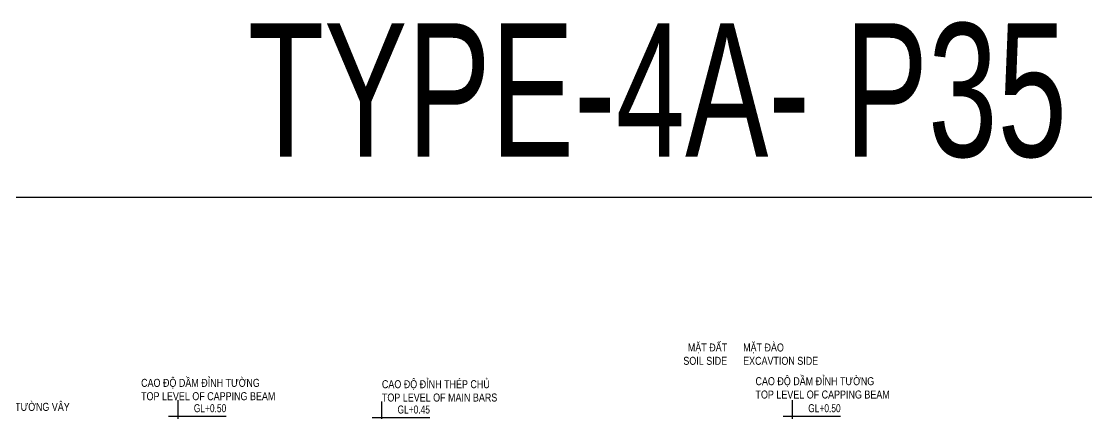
# Model space of a CAD drawing. Header units: millimetres. Extents: x 2746337 to 7547699, y -363432 to 15720.
# Drawn here: x 3484482 to 3524401, y -96229 to -81522 of the extents above; entities that cross this region are included whole.
import ezdxf
from ezdxf.enums import TextEntityAlignment as Align

# ---------------------------------------------------------------- set-up
doc = ezdxf.new("R2010")
doc.units = ezdxf.units.MM
doc.header["$LTSCALE"] = 1200
for name, color, linetype, lineweight in [('030_Label', 4, 'Continuous', 5), ('ENOTE', 2, 'Continuous', 15), ('LEADER', 8, 'Continuous', 9), ('TEXTVN', 2, 'Continuous', 20)]:
    doc.layers.add(name, color=color, linetype=linetype, lineweight=lineweight)
for name, color, linetype in [('CDC.02.DIM', 1, 'Continuous'), ('CDC.06.TEXT', 2, 'Continuous'), ('CDC.10.HATCH', 251, 'Continuous')]:
    doc.layers.add(name, color=color, linetype=linetype)
doc.styles.add('DB_Arial', font='arial.ttf', dxfattribs={"width": 0.8})
doc.styles.add('SMTEXT', font='arial.ttf', dxfattribs={"width": 0.75})
doc.styles.add('VNROMANS', font='VHAVAN.TTF', dxfattribs={"width": 0.8})

# ---------------------------------------------------------------- blocks, each defined once
blk = doc.blocks.new('tag_cd')
at = {"layer": 'CDC.10.HATCH'}
blk.add_hatch(color=256, dxfattribs=at).paths.add_polyline_path([(180, 240), (420, 0), (420, 240)])
at = {"layer": 'CDC.02.DIM'}
for points in [[(420, 240), (420, 0), (660, 240), (180, 240), (420, 0), (420, 1020)], [(60, 420), (2220, 420)], [(0, 0), (840, 0)]]:
    blk.add_lwpolyline(points, dxfattribs=at)
at = {"layer": 'CDC.06.TEXT', "ltscale": 0.5, "style": 'SMTEXT', "width": 0.75}
blk.add_attdef('CD', text='', height=300, dxfattribs=at).set_placement((2220, 570), align=Align.RIGHT)

msp = doc.modelspace()

# ---------------------------------------------------------------- linework, layer by layer
msp.add_lwpolyline([(3464000, -88114), (3557517.3, -88114), (3557517.3, -165266.4), (3464000, -165266.4)], close=True)
at = {"layer": 'LEADER', "lineweight": 20}
for points in [[(3508427.8, -94596.7, 0, 150, 0), (3508927.8, -94596.7, 0, 0, 0), (3510927.8, -94596.7, 0, 0, 0)], [(3514027.8, -94596.7, 0, 150, 0), (3513527.8, -94596.7, 0, 0, 0), (3511527.8, -94596.7, 0, 0, 0)]]:
    msp.add_lwpolyline(points, format="xyseb", dxfattribs=at)

# ---------------------------------------------------------------- block references
at = {"layer": 'ENOTE'}
for p, values in [((3489940.7, -96742.4), {'CD': 'GL+0.50'}), ((3497573.5, -96792.4), {'CD': 'GL+0.45'}), ((3512961.9, -96742.4), {'CD': 'GL+0.50'})]:
    msp.add_blockref('tag_cd', p, dxfattribs=at).add_auto_attribs(values)

# ---------------------------------------------------------------- texts
at = {"layer": '030_Label', "style": 'VNROMANS', "width": 0.7}
msp.add_text('type-4a- p35', height=5000, dxfattribs=at).set_placement((3508315.1, -84097), align=Align.MIDDLE_CENTER)
at = {"layer": 'TEXTVN', "style": 'DB_Arial', "width": 0.8}
for s, p in [('MẶT ĐẤT', (3510927.8, -93896.7)), ('SOIL SIDE', (3510927.8, -94396.7))]:
    msp.add_text(s, height=300, dxfattribs=at).set_placement(p, align=Align.RIGHT)
for s, p in [('MẶT ĐÀO', (3511527.8, -93896.7)), ('EXCAVTION SIDE', (3511527.8, -94396.7)), ('CAO ĐỘ DẦM ĐỈNH TƯỜNG', (3488970.2, -95222.4)), ('CAO ĐỘ ĐỈNH THÉP CHỦ', (3497993.5, -95272.4)), ('CAO ĐỘ DẦM ĐỈNH TƯỜNG', (3511991.5, -95159.6)), ('TOP LEVEL OF CAPPING BEAM', (3511991.5, -95659.6)), ('CAO ĐỘ ĐỈNH TƯỜNG VÂY', (3481922.8, -96122.4)), ('TOP LEVEL OF CAPPING BEAM', (3488970.2, -95722.4)), ('TOP LEVEL OF MAIN BARS', (3497993.5, -95772.4))]:
    msp.add_text(s, height=300, dxfattribs=at).set_placement(p)

doc.saveas('drawing.dxf')
